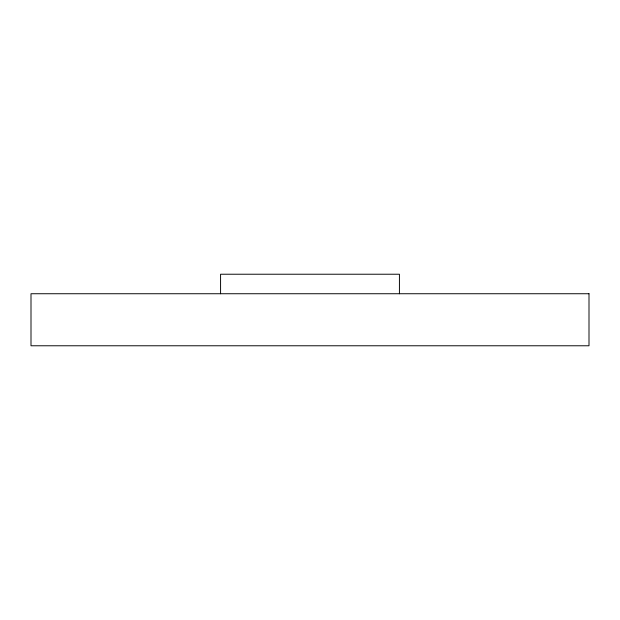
<?xml version="1.0" encoding="UTF-8"?>
<svg xmlns="http://www.w3.org/2000/svg" width="620" height="620" viewBox="0 0 620 620"><rect width="100%" height="100%" fill="white"/><g stroke="black" fill="none" stroke-linecap="round" stroke-linejoin="round"><path stroke-width="0.93" d="M399.427 293.74L399.427 274.226L220.573 274.226L220.573 293.74M589 293.74L31 293.74L31 345.774L589 345.774L589 293.74"/></g></svg>
